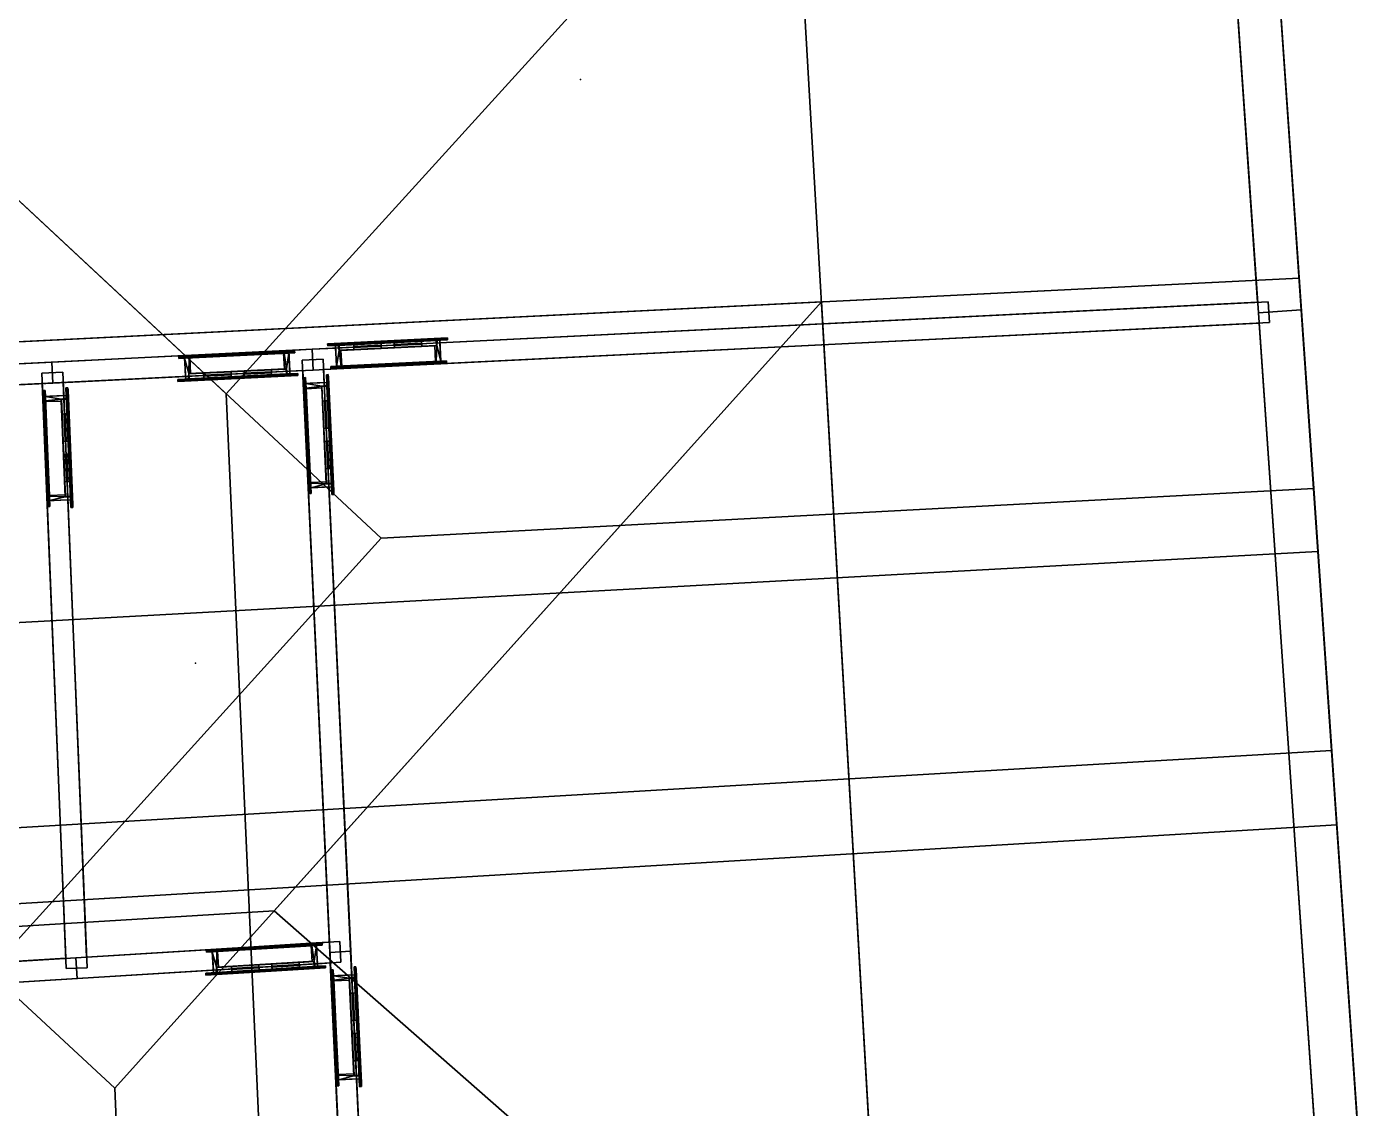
# Model space of a CAD drawing. Extents: x -0.3 to 25, y 0 to 31.3.
# Drawn here: x 14.42 to 24.68, y 7.49 to 15.79 of the extents above; entities that cross this region are included whole.
import ezdxf

# ---------------------------------------------------------------- set-up
doc = ezdxf.new("R2010")
doc.units = 0

# ---------------------------------------------------------------- blocks, each defined once
blk = doc.blocks.new('door_inside')
mesh = blk.add_polyface()
corners = [(0.773, 0.18, 1.895), (0.66, 0.18, 1.895), (0.66, 0.18, 2.073), (0.773, 0.18, 2.073), (0.773, 0.18, 0.82), (0.45, 0.18, 2.073), (0.773, 0.18, 0.62), (0.35, 0.18, 1.895), (0.35, 0.18, 2.073), (0.773, 0.18, 0.225), (0.66, 0.18, 0.225), (0.66, 0.18, 0.82), (0.66, 0.165, 0.82), (0.45, 0.165, 0.82), (0.45, 0.165, 1.895), (0.66, 0.165, 1.895), (0.45, 0.18, 0.82), (0.45, 0.18, 1.895), (0.14, 0.18, 2.073), (0.14, 0.18, 1.895), (0.66, 0.18), (0.66, 0.18, 0.62), (0.66, 0.165, 0.225), (0.66, 0.165, 0.62), (0.45, 0.18, 0.62), (0.35, 0.165, 1.895), (0.027, 0.18, 2.073), (0.027, 0.18, 1.895), (0.66, 0.142), (0.773, 0.18), (0.45, 0.18), (0.45, 0.18, 0.225), (0.45, 0.165, 0.225), (0.45, 0.165, 0.62), (0.14, 0.18, 0.62), (0.35, 0.18, 0.82), (0.35, 0.165, 0.82), (0.14, 0.18, 0.82), (0.14, 0.165, 1.895), (0.14, 0.165, 0.82), (0.027, 0.18, 0.82), (0.773, 0.142), (0.773, 0.142, 0.225), (0.45, 0.142), (0.35, 0.165, 0.225), (0.35, 0.18, 0.62), (0.027, 0.18, 0.62), (0.773, 0.142, 0.62), (0.45, 0.142, 0.225), (0.35, 0.18), (0.14, 0.18, 0.225), (0.35, 0.18, 0.225), (0.14, 0.165, 0.225), (0.14, 0.165, 0.62), (0.35, 0.165, 0.62), (0.027, 0.18, 0.225), (0.773, 0.142, 0.82), (0.66, 0.142, 0.225), (0.66, 0.157, 0.225), (0.35, 0.142), (0.14, 0.142), (0.14, 0.18), (0.027, 0.18), (0.773, 0.142, 1.895), (0.66, 0.142, 0.62), (0.45, 0.157, 0.62), (0.66, 0.157, 0.62), (0.45, 0.142, 0.62), (0.45, 0.157, 0.225), (0.35, 0.142, 0.62), (0.027, 0.142), (0.773, 0.142, 2.073), (0.66, 0.142, 2.073), (0.66, 0.142, 0.82), (0.66, 0.142, 1.895), (0.66, 0.157, 0.82), (0.45, 0.142, 0.82), (0.35, 0.142, 0.225), (0.14, 0.142, 0.225), (0.027, 0.142, 0.225), (0.45, 0.142, 2.073), (0.45, 0.142, 1.895), (0.66, 0.157, 1.895), (0.45, 0.157, 0.82), (0.45, 0.157, 1.895), (0.35, 0.142, 1.895), (0.14, 0.142, 0.82), (0.14, 0.142, 0.62), (0.35, 0.157, 0.62), (0.35, 0.157, 0.225), (0.14, 0.157, 0.62), (0.14, 0.157, 0.225), (0.027, 0.142, 0.62), (0.35, 0.142, 2.073), (0.35, 0.142, 0.82), (0.35, 0.157, 0.82), (0.14, 0.157, 0.82), (0.027, 0.142, 0.82), (0.14, 0.142, 2.073), (0.14, 0.142, 1.895), (0.14, 0.157, 1.895), (0.35, 0.157, 1.895), (0.027, 0.142, 1.895), (0.027, 0.142, 2.073), (0.02, 0.185), (0.005, 0.19), (0, 0.185), (0.005, 0.19, 2.095), (-0.032, 0.195, 2.132), (0, 0.185, 2.1), (0.8, 0.185, 2.1), (0.78, 0.185, 2.08), (0.78, 0.185), (0.02, 0.185, 2.08), (0.78, 0.18, 2.08), (0.78, 0.18), (-0.032, 0.195), (0.832, 0.195, 2.132), (0.795, 0.19, 2.095), (0.795, 0.19), (0.8, 0.18), (0.86, 0.18, 2.16), (-0.06, 0.18), (-0.04, 0.19), (-0.04, 0.195, 2.14), (0.8, 0.185), (0.86, 0.18), (0.86, 0.195, 2.16), (-0.06, 0.18, 2.16), (-0.06, 0.195), (-0.04, 0.195), (-0.06, 0.195, 2.16), (-0.04, 0.19, 2.14), (0.84, 0.195, 2.14), (0.84, 0.19, 2.14), (0.832, 0.195), (0.86, 0.195), (0.84, 0.195), (0.84, 0.19), (-0.025, 0.005, 2.125), (-0.025, 0.01), (-0.017, 0.005), (0.825, 0.005, 2.125), (-0.045, 0.005, 2.145), (-0.045, 0.005), (-0.025, 0.005), (-0.017, 0.005, 2.117), (-0.025, 0.01, 2.125), (0.825, 0.01, 2.125), (0.825, 0.005), (0.825, 0.01), (0.845, 0.02), (0.845, 0.005), (0.845, 0.005, 2.145), (-0.045, 0.02, 2.145), (0.02, 0.01), (0.015, 0.015, 2.085), (0.845, 0.02, 2.145), (0, 0.02, 2.1), (0, 0.02), (-0.045, 0.02), (0.02, 0.01, 2.08), (0.817, 0.005, 2.117), (0.785, 0.015, 2.085), (0.817, 0.005), (0.785, 0.015), (0.035, 0.015, 2.065), (0.035, 0.015), (0.765, 0.015, 2.065), (0.78, 0.01, 2.08), (0.78, 0.01), (0.8, 0.02), (0.765, 0.015), (0.04, 0.02, 2.06), (0.035, 0.02, 2.065), (0.765, 0.02, 2.065), (0.035, 0.02), (0.025, 0.14), (0.04, 0.02), (0.04, 0.14), (0.76, 0.14, 2.06), (0.04, 0.14, 2.06), (0.765, 0.02), (0.76, 0.02, 2.06), (0.76, 0.14), (0.76, 0.02), (0.015, 0.015), (0, 0.18), (0.025, 0.18), (0.02, 0.18), (0.025, 0.18, 2.075), (0.8, 0.18, 2.1), (0, 0.18, 2.1), (0.8, 0.02, 2.1), (0.775, 0.14, 2.075), (0.025, 0.14, 2.075), (0.02, 0.18, 2.08), (0.775, 0.18, 2.075), (0.775, 0.18), (0.775, 0.14)]
mesh.append_faces([[corners[k] for k in face] for face in [(0, 1, 2, 3), (1, 0, 4, 11), (1, 17, 5, 2), (6, 21, 11, 4), (1, 11, 12, 15), (17, 1, 15, 14), (17, 7, 8, 5), (9, 10, 21, 6), (21, 24, 16, 11), (11, 16, 13, 12), (12, 13, 14, 15), (16, 17, 14, 13), (16, 35, 7, 17), (18, 8, 7, 19), (29, 20, 10, 9), (21, 10, 22, 23), (24, 21, 23, 33), (24, 45, 35, 16), (7, 35, 36, 25), (19, 7, 25, 38), (26, 18, 19, 27), (41, 28, 20, 29), (20, 30, 31, 10), (10, 31, 32, 22), (22, 32, 33, 23), (31, 24, 33, 32), (31, 51, 45, 24), (37, 35, 45, 34), (35, 37, 39, 36), (38, 25, 36, 39), (37, 19, 38, 39), (27, 19, 37, 40), (28, 41, 42, 57), (28, 43, 30, 20), (30, 49, 51, 31), (45, 51, 44, 54), (34, 45, 54, 53), (40, 37, 34, 46), (57, 42, 47, 64), (43, 28, 57, 48), (43, 59, 49, 30), (50, 51, 49, 61), (51, 50, 52, 44), (53, 54, 44, 52), (50, 34, 53, 52), (46, 34, 50, 55), (64, 47, 56, 73), (57, 64, 66, 58), (48, 57, 58, 68), (59, 43, 48, 77), (59, 60, 61, 49), (55, 50, 61, 62), (73, 56, 63, 74), (67, 64, 73, 76), (64, 67, 65, 66), (65, 68, 58, 66), (67, 48, 68, 65), (77, 48, 67, 69), (77, 78, 60, 59), (62, 61, 60, 70), (74, 63, 71, 72), (73, 74, 82, 75), (76, 73, 75, 83), (69, 67, 76, 94), (77, 69, 88, 89), (78, 77, 89, 91), (78, 79, 70, 60), (81, 74, 72, 80), (74, 81, 84, 82), (84, 83, 75, 82), (81, 76, 83, 84), (94, 76, 81, 85), (69, 94, 86, 87), (69, 87, 90, 88), (89, 88, 90, 91), (87, 78, 91, 90), (87, 92, 79, 78), (85, 81, 80, 93), (94, 85, 101, 95), (86, 94, 95, 96), (86, 97, 92, 87), (93, 98, 99, 85), (85, 99, 100, 101), (100, 96, 95, 101), (99, 86, 96, 100), (99, 102, 97, 86), (98, 103, 102, 99), (26, 103, 98, 18), (102, 103, 26, 27), (97, 102, 27, 40), (18, 98, 93, 8), (93, 80, 5, 8), (5, 80, 72, 2), (71, 3, 2, 72), (40, 46, 92, 97), (46, 55, 79, 92), (62, 70, 79, 55), (41, 29, 9, 42), (42, 9, 6, 47), (47, 6, 4, 56), (0, 63, 56, 4), (0, 3, 71, 63), (104, 105, 107, 113), (104, 189, 106, 105), (105, 106, 109, 107), (113, 107, 118, 111), (113, 196, 189, 104), (187, 106, 189), (106, 116, 108, 109), (107, 109, 110, 118), (111, 118, 119, 112), (196, 113, 111, 114), (179, 177, 195, 181), (116, 106, 187, 123), (116, 123, 132, 108), (109, 108, 117, 110), (118, 110, 125, 119), (119, 125, 115, 112), (114, 111, 112, 115), (120, 115, 125), (120, 126, 121, 191), (191, 121, 128, 192), (192, 128, 122, 187), (122, 123, 187), (123, 130, 124, 132), (108, 132, 134, 117), (110, 117, 135, 125), (138, 120, 125, 135), (126, 120, 138), (126, 136, 127, 121), (121, 127, 131, 128), (128, 131, 129, 122), (130, 123, 122, 129), (127, 136, 137), (127, 137, 133), (130, 129, 131), (127, 133, 124), (124, 130, 131), (127, 124, 131), (132, 124, 133, 134), (117, 134, 138, 135), (136, 126, 138, 137), (134, 133, 137, 138), (145, 140, 147, 139), (140, 141, 146, 147), (139, 147, 148, 142), (142, 149, 152), (143, 144, 145), (143, 145, 139), (142, 152, 153), (143, 139, 142), (142, 153, 143), (141, 186, 156, 146), (147, 146, 162, 148), (142, 148, 150, 149), (149, 150, 151, 152), (152, 151, 157, 153), (153, 157, 154, 143), (143, 154, 160, 144), (186, 155, 161, 156), (146, 156, 163, 162), (148, 162, 164, 150), (151, 150, 171), (151, 171, 193, 157), (157, 193, 158, 154), (154, 158, 159, 160), (155, 167, 166, 161), (156, 161, 169, 163), (162, 163, 165, 164), (164, 165, 171, 150), (181, 195, 194, 180), (174, 166, 167, 176), (161, 166, 168, 169), (163, 169, 170, 165), (182, 171, 165), (168, 175, 182, 172), (175, 168, 166, 174), (169, 168, 172, 170), (172, 182, 165, 170), (173, 174, 176, 178), (183, 175, 174, 173), (178, 176, 177, 179), (181, 173, 178, 179), (185, 182, 175, 183), (180, 183, 173, 181), (176, 159, 177), (184, 199, 182, 185), (183, 180, 184, 185), (186, 159, 176), (187, 189, 177, 159), (171, 182, 199), (141, 140, 159, 186), (155, 186, 176, 167), (188, 177, 189), (159, 158, 192, 187), (171, 199, 115, 120), (159, 140, 160), (195, 177, 188, 190), (188, 189, 196, 190), (158, 193, 191, 192), (198, 115, 199), (191, 193, 171, 120), (144, 160, 140, 145), (194, 195, 190, 197), (190, 196, 114, 197), (197, 114, 115, 198), (199, 194, 197, 198), (199, 184, 180, 194)]])

msp = doc.modelspace()

# ---------------------------------------------------------------- linework, layer by layer
at = {"layer": 'LIGHTS', "color": 51}
for p in [(18.669, 15.381, 2.5), (18.669, 15.381, 5.5), (15.717, 10.904, 2.5), (20.48, 10.002, 2.5), (20.48, 10.002, 5.5)]:
    msp.add_point(p, dxfattribs=at)

# ---------------------------------------------------------------- block references
for p, rotation in [((16.8, 13.161, 0.02), 2.8457161680186), ((16.8, 13.161, 3.02), 2.8457161680186), ((16.432, 13.303, 0.02), 182.84571616802), ((16.432, 13.303, 3.02), 182.845716168018), ((16.544, 13.048, 0.02), -87.3300599252892), ((16.544, 13.048, 3.02), -87.3300599252895), ((14.546, 12.949, 0.02), -87.6686484596841), ((16.643, 8.758, 0.02), 183.536274615796), ((16.756, 8.505, 0.02), -87.3300599252902)]:
    msp.add_blockref('door_inside', p, dxfattribs=dict(rotation=rotation))

# ---------------------------------------------------------------- meshes
at = {"color": 250}
mesh = msp.add_polyface(dxfattribs=at)
corners = [(0, 0.021, 5.89), (0, 0.021, 6), (0, 2.761, 5.89), (0, 2.761, 6), (0, 8.201, 5.89), (0, 8.201, 6), (0, 12.418, 5.89), (0, 12.418, 6), (0, 17.847, 5.89), (0, 17.847, 6), (0, 22.736, 5.89), (0, 22.736, 6), (2.246, 25.315, 5.92), (2.246, 25.305, 5.89), (2.25, 25.075, 5.89), (2.25, 25.075, 6), (3.002, 8.14, 5.92), (3.012, 8.151, 5.89), (3.028, 5.2, 5.92), (3.038, 5.19, 5.89), (3.24, 8.395, 5.89), (3.24, 8.395, 6), (3.27, 4.976, 5.89), (3.27, 4.976, 6), (4, 25.344, 5.92), (4, 25.334, 5.89), (4.004, 25.104, 5.89), (4.004, 25.104, 6), (4.807, 28.299, 5.92), (4.817, 28.289, 5.89), (4.85, 25.358, 5.92), (4.86, 25.348, 5.89), (5.051, 28.061, 5.89), (5.051, 28.061, 6), (5.093, 25.122, 5.89), (5.093, 25.122, 6), (8.243, 31.24, 5.92), (8.254, 31.23, 5.89), (8.316, 28.329, 5.92), (8.326, 28.319, 5.89), (8.489, 31, 5.89), (8.489, 31, 6), (8.562, 28.091, 5.89), (8.562, 28.091, 6), (0, 4.748, 5.89), (0, 4.748, 6), (0, 25.037, 5.89), (0, 25.037, 6), (-0.23, 0.021, 5.89), (-0.23, 2.761, 5.89), (-0.23, 4.963, 5.89), (-0.23, 7.957, 5.89), (-0.23, 12.418, 5.89), (-0.23, 17.847, 5.89), (-0.23, 22.736, 5.89), (-0.23, 25.263, 5.89), (-0.24, 0.021, 5.92), (-0.24, 2.761, 5.92), (-0.24, 4.972, 5.92), (-0.24, 7.946, 5.92), (-0.24, 12.418, 5.92), (-0.24, 17.847, 5.92), (-0.24, 22.736, 5.92), (-0.24, 25.273, 5.92), (10.987, 31, 5.89), (10.987, 31, 6), (10.987, 31.23, 5.89), (10.987, 31.24, 5.92), (13.18, 31, 5.89), (13.18, 31, 6), (13.264, 28.782, 5.89), (13.264, 28.782, 6), (13.402, 31.23, 5.89), (13.406, 25.016, 5.89), (13.406, 25.016, 6), (13.411, 31.24, 5.92), (13.494, 28.791, 5.89), (13.504, 28.791, 5.92), (13.623, 19.271, 5.89), (13.623, 19.271, 6), (13.636, 25.025, 5.89), (13.646, 25.026, 5.92), (13.658, 18.324, 5.89), (13.658, 18.324, 6), (13.69, 17.485, 5.89), (13.69, 17.485, 6), (13.852, 19.28, 5.89), (13.862, 19.28, 5.92), (13.888, 18.333, 5.89), (13.898, 18.333, 5.92), (13.911, 17.724, 5.89), (13.921, 17.734, 5.92), (17.905, 17.887, 5.92), (17.905, 17.877, 5.89), (17.914, 17.648, 5.89), (17.914, 17.648, 6), (23.903, 18.118, 5.92), (23.904, 18.108, 5.89), (23.912, 17.879, 5.89), (23.912, 17.879, 6)]
mesh.append_faces([[corners[k] for k in face] for face in [(96, 99, 97), (1, 56, 48), (97, 99, 98), (1, 48, 0), (98, 99, 95, 94), (97, 98, 94, 93), (96, 97, 93, 92), (99, 96, 92, 95), (94, 95, 85, 84), (93, 94, 84, 90), (92, 93, 90, 91), (95, 92, 91, 85), (84, 85, 83, 82), (90, 84, 82, 88), (91, 90, 88, 89), (85, 91, 89, 83), (82, 83, 79, 78), (88, 82, 78, 86), (89, 88, 86, 87), (83, 89, 87, 79), (78, 79, 74, 73), (86, 78, 73, 80), (87, 86, 80, 81), (79, 87, 81, 74), (73, 74, 71, 70), (80, 73, 70, 76), (81, 80, 76, 77), (74, 81, 77, 71), (70, 71, 69, 68), (76, 70, 68, 72), (77, 76, 72, 75), (71, 77, 75, 69), (68, 69, 65, 64), (72, 68, 64, 66), (75, 72, 66, 67), (69, 75, 67, 65), (64, 65, 41, 40), (66, 64, 40, 37), (67, 66, 37, 36), (65, 67, 36, 41), (40, 41, 43, 42), (37, 40, 42, 39), (36, 37, 39, 38), (41, 36, 38, 43), (42, 43, 33, 32), (39, 42, 32, 29), (38, 39, 29, 28), (43, 38, 28, 33), (32, 33, 35, 34), (29, 32, 34, 31), (28, 29, 31, 30), (33, 28, 30, 35), (34, 35, 27, 26), (31, 34, 26, 25), (30, 31, 25, 24), (35, 30, 24, 27), (26, 27, 15, 14), (25, 26, 14, 13), (24, 25, 13, 12), (27, 24, 12, 15), (14, 15, 47, 46), (13, 14, 46, 55), (12, 13, 55, 63), (15, 12, 63, 47), (46, 47, 11, 10), (55, 46, 10, 54), (63, 55, 54, 62), (47, 63, 62, 11), (10, 11, 9, 8), (54, 10, 8, 53), (62, 54, 53, 61), (11, 62, 61, 9), (8, 9, 7, 6), (53, 8, 6, 52), (61, 53, 52, 60), (9, 61, 60, 7), (6, 7, 5, 4), (52, 6, 4, 51), (60, 52, 51, 59), (7, 60, 59, 5), (4, 5, 21, 20), (51, 4, 20, 17), (59, 51, 17, 16), (5, 59, 16, 21), (20, 21, 23, 22), (17, 20, 22, 19), (16, 17, 19, 18), (21, 16, 18, 23), (22, 23, 45, 44), (19, 22, 44, 50), (18, 19, 50, 58), (23, 18, 58, 45), (44, 45, 3, 2), (50, 44, 2, 49), (58, 50, 49, 57), (45, 58, 57, 3), (2, 3, 1, 0), (49, 2, 0, 48), (57, 49, 48, 56), (3, 57, 56, 1)]], dxfattribs={"color": 250})
mesh = msp.add_polyface(dxfattribs=at)
corners = [(11.212, 17.39, 6), (11.584, 5.721, 6), (17.142, 11.863, 8.382), (23.905, 17.878, 6), (24.294, 12.243, 8.338), (24.682, 6.611, 6)]
mesh.append_faces([[corners[k] for k in face] for face in [(5, 3, 4)]], dxfattribs={"color": 85})
mesh.append_faces([[corners[k] for k in face] for face in [(1, 5, 4, 2), (3, 0, 2, 4), (0, 3, 5, 1), (0, 1, 2)]], dxfattribs={"color": 250})
mesh = msp.add_polyface(dxfattribs=at)
corners = [(11.212, 17.39, 6), (11.737, 0.939, 6), (15.953, 12.971, 7.904), (16.475, 1.318, 7.967), (20.284, 17.739, 6), (21.209, 1.697, 6)]
mesh.append_faces([[corners[k] for k in face] for face in [(1, 5, 3)]], dxfattribs={"color": 85})
mesh.append_faces([[corners[k] for k in face] for face in [(0, 1, 3, 2), (5, 4, 2, 3), (4, 5, 1, 0), (4, 0, 2)]], dxfattribs={"color": 250})
at = {"color": 85}
mesh = msp.add_polyface(dxfattribs=at)
corners = [(23.592, 17.614), (23.592, 17.614, 3), (23.87, 13.591), (23.87, 13.591, 3), (23.922, 17.636), (23.922, 17.636, 3), (24.199, 13.613), (24.199, 13.613, 3)]
mesh.append_faces([[corners[k] for k in face] for face in [(7, 5, 1, 3), (2, 0, 4, 6), (6, 4, 5, 7), (4, 0, 1, 5), (0, 2, 3, 1), (2, 6, 7, 3)]], dxfattribs={"color": 85})
mesh = msp.add_polyface(dxfattribs=at)
corners = [(23.592, 17.614, 3), (23.592, 17.614, 6), (23.87, 13.591, 3), (23.87, 13.591, 6), (23.922, 17.636, 3), (23.922, 17.636, 6), (24.199, 13.613, 3), (24.199, 13.613, 6)]
mesh.append_faces([[corners[k] for k in face] for face in [(7, 5, 1, 3), (2, 0, 4, 6), (6, 4, 5, 7), (4, 0, 1, 5), (0, 2, 3, 1), (2, 6, 7, 3)]], dxfattribs={"color": 85})
at = {"color": 51}
mesh = msp.add_polyface(dxfattribs=at)
corners = [(13.533, 17.149, 2.8), (13.533, 17.149, 3), (13.683, 13.166, 2.8), (13.683, 13.166, 3), (23.598, 17.536, 2.8), (23.598, 17.536, 3), (23.864, 13.672, 2.8), (23.864, 13.672, 3)]
mesh.append_faces([[corners[k] for k in face] for face in [(5, 1, 3, 7), (6, 2, 0, 4), (4, 0, 1, 5), (0, 2, 3, 1), (2, 6, 7, 3), (6, 4, 5, 7)]], dxfattribs={"color": 51})
at = {"color": 119}
mesh = msp.add_polyface(dxfattribs=at)
corners = [(13.533, 17.149), (13.533, 17.149, 0.02), (13.683, 13.166), (13.683, 13.166, 0.02), (23.598, 17.536), (23.598, 17.536, 0.02), (23.864, 13.672), (23.864, 13.672, 0.02)]
mesh.append_faces([[corners[k] for k in face] for face in [(5, 1, 3, 7), (6, 2, 0, 4), (4, 0, 1, 5), (0, 2, 3, 1), (2, 6, 7, 3), (6, 4, 5, 7)]], dxfattribs={"color": 119})
at = {"color": 51}
mesh = msp.add_polyface(dxfattribs=at)
corners = [(13.533, 17.149, 5.8), (13.533, 17.149, 6), (13.683, 13.166, 5.8), (13.683, 13.166, 6), (23.598, 17.536, 5.8), (23.598, 17.536, 6), (23.864, 13.672, 5.8), (23.864, 13.672, 6)]
mesh.append_faces([[corners[k] for k in face] for face in [(5, 1, 3, 7), (6, 2, 0, 4), (4, 0, 1, 5), (0, 2, 3, 1), (2, 6, 7, 3), (6, 4, 5, 7)]], dxfattribs={"color": 51})
at = {"color": 119}
mesh = msp.add_polyface(dxfattribs=at)
corners = [(13.533, 17.149, 3), (13.533, 17.149, 3.02), (13.683, 13.166, 3), (13.683, 13.166, 3.02), (23.598, 17.536, 3), (23.598, 17.536, 3.02), (23.864, 13.672, 3), (23.864, 13.672, 3.02)]
mesh.append_faces([[corners[k] for k in face] for face in [(5, 1, 3, 7), (6, 2, 0, 4), (4, 0, 1, 5), (0, 2, 3, 1), (2, 6, 7, 3), (6, 4, 5, 7)]], dxfattribs={"color": 119})
at = {"color": 250}
mesh = msp.add_polyface(dxfattribs=at)
corners = [(0, 8.201, 6), (0, 12.656, 6), (2.213, 10.55, 6.917), (24.182, 13.858, 6), (24.327, 11.761, 6.871), (24.471, 9.664, 6)]
mesh.append_faces([[corners[k] for k in face] for face in [(5, 3, 4)]], dxfattribs={"color": 85})
mesh.append_faces([[corners[k] for k in face] for face in [(0, 5, 4, 2), (3, 1, 2, 4), (1, 3, 5, 0), (1, 0, 2)]], dxfattribs={"color": 250})
mesh = msp.add_polyface(dxfattribs=at)
corners = [(3.201, 12.815, 6), (3.268, 5.156, 6), (7.023, 9.21, 7.57), (24.182, 13.858, 6), (24.432, 10.234, 7.504), (24.682, 6.611, 6)]
mesh.append_faces([[corners[k] for k in face] for face in [(5, 3, 4)]], dxfattribs={"color": 85})
mesh.append_faces([[corners[k] for k in face] for face in [(1, 5, 4, 2), (3, 0, 2, 4), (0, 3, 5, 1), (0, 1, 2)]], dxfattribs={"color": 250})
mesh = msp.add_polyface(dxfattribs=at)
corners = [(3.201, 12.815, 6), (3.282, 3.596, 6), (7.792, 8.485, 7.886), (16.321, 9.003, 7.847), (20.518, 13.676, 6), (21.026, 4.871, 6)]
mesh.append_faces([[corners[k] for k in face] for face in [(1, 5, 3, 2), (4, 0, 2, 3), (0, 4, 5, 1), (0, 1, 2), (5, 4, 3)]], dxfattribs={"color": 250})
mesh = msp.add_polyface(dxfattribs=at)
corners = [(9.199, 13.113, 6), (9.516, 0.761, 6), (15.099, 7.642, 8.385), (15.366, 1.229, 8.427), (20.518, 13.676, 6), (21.209, 1.697, 6)]
mesh.append_faces([[corners[k] for k in face] for face in [(1, 5, 3)]], dxfattribs={"color": 85})
mesh.append_faces([[corners[k] for k in face] for face in [(0, 1, 3, 2), (5, 4, 2, 3), (4, 5, 1, 0), (4, 0, 2)]], dxfattribs={"color": 250})
at = {"color": 51}
mesh = msp.add_polyface(dxfattribs=at)
corners = [(17.591, 13.36), (17.591, 13.36, 3), (17.599, 13.2), (17.599, 13.2, 3), (23.946, 13.676), (23.946, 13.676, 3), (23.954, 13.516), (23.954, 13.516, 3)]
mesh.append_faces([[corners[k] for k in face] for face in [(3, 7, 5, 1), (0, 4, 6, 2), (2, 6, 7, 3), (6, 4, 5, 7), (4, 0, 1, 5), (0, 2, 3, 1)]], dxfattribs={"color": 51})
mesh = msp.add_polyface(dxfattribs=at)
corners = [(17.591, 13.36, 3), (17.591, 13.36, 6), (17.599, 13.2, 3), (17.599, 13.2, 6), (23.946, 13.676, 3), (23.946, 13.676, 6), (23.954, 13.516, 3), (23.954, 13.516, 6)]
mesh.append_faces([[corners[k] for k in face] for face in [(3, 7, 5, 1), (0, 4, 6, 2), (2, 6, 7, 3), (6, 4, 5, 7), (4, 0, 1, 5), (0, 2, 3, 1)]], dxfattribs={"color": 51})
at = {"color": 85}
mesh = msp.add_polyface(dxfattribs=at)
corners = [(23.87, 13.591), (23.87, 13.591, 3), (24.199, 13.613), (24.199, 13.613, 3), (24.336, 6.838), (24.336, 6.838, 3), (24.665, 6.861), (24.665, 6.861, 3)]
mesh.append_faces([[corners[k] for k in face] for face in [(7, 3, 1, 5), (4, 0, 2, 6), (6, 2, 3, 7), (2, 0, 1, 3), (0, 4, 5, 1), (4, 6, 7, 5)]], dxfattribs={"color": 85})
mesh = msp.add_polyface(dxfattribs=at)
corners = [(23.87, 13.591, 3), (23.87, 13.591, 6), (24.199, 13.613, 3), (24.199, 13.613, 6), (24.336, 6.838, 3), (24.336, 6.838, 6), (24.665, 6.861, 3), (24.665, 6.861, 6)]
mesh.append_faces([[corners[k] for k in face] for face in [(7, 3, 1, 5), (4, 0, 2, 6), (6, 2, 3, 7), (2, 0, 1, 3), (0, 4, 5, 1), (4, 6, 7, 5)]], dxfattribs={"color": 85})
at = {"color": 51}
mesh = msp.add_polyface(dxfattribs=at)
corners = [(16.699, 13.156, 2.8), (16.699, 13.156, 3), (17.013, 6.421, 2.8), (17.013, 6.421, 3), (23.875, 13.512, 2.8), (23.875, 13.512, 3), (24.33, 6.918, 2.8), (24.33, 6.918, 3)]
mesh.append_faces([[corners[k] for k in face] for face in [(1, 3, 7, 5), (4, 6, 2, 0), (0, 2, 3, 1), (2, 6, 7, 3), (6, 4, 5, 7), (4, 0, 1, 5)]], dxfattribs={"color": 51})
at = {"color": 119}
mesh = msp.add_polyface(dxfattribs=at)
corners = [(16.699, 13.156), (16.699, 13.156, 0.02), (17.013, 6.421), (17.013, 6.421, 0.02), (23.875, 13.512), (23.875, 13.512, 0.02), (24.33, 6.918), (24.33, 6.918, 0.02)]
mesh.append_faces([[corners[k] for k in face] for face in [(1, 3, 7, 5), (4, 6, 2, 0), (0, 2, 3, 1), (2, 6, 7, 3), (6, 4, 5, 7), (4, 0, 1, 5)]], dxfattribs={"color": 119})
at = {"color": 51}
mesh = msp.add_polyface(dxfattribs=at)
corners = [(16.699, 13.156, 5.8), (16.699, 13.156, 6), (17.013, 6.421, 5.8), (17.013, 6.421, 6), (23.875, 13.512, 5.8), (23.875, 13.512, 6), (24.33, 6.918, 5.8), (24.33, 6.918, 6)]
mesh.append_faces([[corners[k] for k in face] for face in [(1, 3, 7, 5), (4, 6, 2, 0), (0, 2, 3, 1), (2, 6, 7, 3), (6, 4, 5, 7), (4, 0, 1, 5)]], dxfattribs={"color": 51})
at = {"color": 119}
mesh = msp.add_polyface(dxfattribs=at)
corners = [(16.699, 13.156, 3), (16.699, 13.156, 3.02), (17.013, 6.421, 3), (17.013, 6.421, 3.02), (23.875, 13.512, 3), (23.875, 13.512, 3.02), (24.33, 6.918, 3), (24.33, 6.918, 3.02)]
mesh.append_faces([[corners[k] for k in face] for face in [(1, 3, 7, 5), (4, 6, 2, 0), (0, 2, 3, 1), (2, 6, 7, 3), (6, 4, 5, 7), (4, 0, 1, 5)]], dxfattribs={"color": 119})
at = {"color": 51}
mesh = msp.add_polyface(dxfattribs=at)
corners = [(16.792, 13.32), (16.792, 13.32, 0.02), (16.8, 13.161), (16.8, 13.161, 0.02), (17.591, 13.36), (17.591, 13.36, 0.02), (17.599, 13.2), (17.599, 13.2, 0.02)]
mesh.append_faces([[corners[k] for k in face] for face in [(3, 7, 5, 1), (0, 4, 6, 2), (2, 6, 7, 3), (6, 4, 5, 7), (4, 0, 1, 5), (0, 2, 3, 1)]], dxfattribs={"color": 51})
mesh = msp.add_polyface(dxfattribs=at)
corners = [(16.792, 13.32, 2.12), (16.792, 13.32, 3), (16.8, 13.161, 2.12), (16.8, 13.161, 3), (17.591, 13.36, 2.12), (17.591, 13.36, 3), (17.599, 13.2, 2.12), (17.599, 13.2, 3)]
mesh.append_faces([[corners[k] for k in face] for face in [(3, 7, 5, 1), (0, 4, 6, 2), (2, 6, 7, 3), (6, 4, 5, 7), (4, 0, 1, 5), (0, 2, 3, 1)]], dxfattribs={"color": 51})
mesh = msp.add_polyface(dxfattribs=at)
corners = [(16.792, 13.32, 3), (16.792, 13.32, 3.02), (16.8, 13.161, 3), (16.8, 13.161, 3.02), (17.591, 13.36, 3), (17.591, 13.36, 3.02), (17.599, 13.2, 3), (17.599, 13.2, 3.02)]
mesh.append_faces([[corners[k] for k in face] for face in [(3, 7, 5, 1), (0, 4, 6, 2), (2, 6, 7, 3), (6, 4, 5, 7), (4, 0, 1, 5), (0, 2, 3, 1)]], dxfattribs={"color": 51})
mesh = msp.add_polyface(dxfattribs=at)
corners = [(16.792, 13.32, 5.12), (16.792, 13.32, 6), (16.8, 13.161, 5.12), (16.8, 13.161, 6), (17.591, 13.36, 5.12), (17.591, 13.36, 6), (17.599, 13.2, 5.12), (17.599, 13.2, 6)]
mesh.append_faces([[corners[k] for k in face] for face in [(3, 7, 5, 1), (0, 4, 6, 2), (2, 6, 7, 3), (6, 4, 5, 7), (4, 0, 1, 5), (0, 2, 3, 1)]], dxfattribs={"color": 51})
mesh = msp.add_polyface(dxfattribs=at)
corners = [(13.602, 13.162, 3), (13.602, 13.162, 6), (13.61, 13.002, 3), (13.61, 13.002, 6), (15.633, 13.263, 3), (15.633, 13.263, 6), (15.641, 13.103, 3), (15.641, 13.103, 6)]
mesh.append_faces([[corners[k] for k in face] for face in [(5, 1, 3, 7), (6, 2, 0, 4), (4, 0, 1, 5), (0, 2, 3, 1), (2, 6, 7, 3), (6, 4, 5, 7)]], dxfattribs={"color": 51})
mesh = msp.add_polyface(dxfattribs=at)
corners = [(14.615, 13.212), (14.615, 13.212, 3), (14.623, 13.052), (14.623, 13.052, 3), (15.633, 13.263), (15.633, 13.263, 3), (15.641, 13.103), (15.641, 13.103, 3)]
mesh.append_faces([[corners[k] for k in face] for face in [(5, 1, 3, 7), (6, 2, 0, 4), (4, 0, 1, 5), (0, 2, 3, 1), (2, 6, 7, 3), (6, 4, 5, 7)]], dxfattribs={"color": 51})
mesh = msp.add_polyface(dxfattribs=at)
corners = [(15.633, 13.263), (15.633, 13.263, 0.02), (15.641, 13.103), (15.641, 13.103, 0.02), (16.432, 13.303), (16.432, 13.303, 0.02), (16.44, 13.143), (16.44, 13.143, 0.02)]
mesh.append_faces([[corners[k] for k in face] for face in [(5, 1, 3, 7), (6, 2, 0, 4), (4, 0, 1, 5), (0, 2, 3, 1), (2, 6, 7, 3), (6, 4, 5, 7)]], dxfattribs={"color": 51})
mesh = msp.add_polyface(dxfattribs=at)
corners = [(15.633, 13.263, 2.12), (15.633, 13.263, 3), (15.641, 13.103, 2.12), (15.641, 13.103, 3), (16.432, 13.303, 2.12), (16.432, 13.303, 3), (16.44, 13.143, 2.12), (16.44, 13.143, 3)]
mesh.append_faces([[corners[k] for k in face] for face in [(5, 1, 3, 7), (6, 2, 0, 4), (4, 0, 1, 5), (0, 2, 3, 1), (2, 6, 7, 3), (6, 4, 5, 7)]], dxfattribs={"color": 51})
mesh = msp.add_polyface(dxfattribs=at)
corners = [(15.633, 13.263, 3), (15.633, 13.263, 3.02), (15.641, 13.103, 3), (15.641, 13.103, 3.02), (16.432, 13.303, 3), (16.432, 13.303, 3.02), (16.44, 13.143, 3), (16.44, 13.143, 3.02)]
mesh.append_faces([[corners[k] for k in face] for face in [(5, 1, 3, 7), (6, 2, 0, 4), (4, 0, 1, 5), (0, 2, 3, 1), (2, 6, 7, 3), (6, 4, 5, 7)]], dxfattribs={"color": 51})
mesh = msp.add_polyface(dxfattribs=at)
corners = [(15.633, 13.263, 5.12), (15.633, 13.263, 6), (15.641, 13.103, 5.12), (15.641, 13.103, 6), (16.432, 13.303, 5.12), (16.432, 13.303, 6), (16.44, 13.143, 5.12), (16.44, 13.143, 6)]
mesh.append_faces([[corners[k] for k in face] for face in [(5, 1, 3, 7), (6, 2, 0, 4), (4, 0, 1, 5), (0, 2, 3, 1), (2, 6, 7, 3), (6, 4, 5, 7)]], dxfattribs={"color": 51})
mesh = msp.add_polyface(dxfattribs=at)
corners = [(16.432, 13.303), (16.432, 13.303, 3), (16.44, 13.143), (16.44, 13.143, 3), (16.612, 13.312), (16.612, 13.312, 3), (16.62, 13.152), (16.62, 13.152, 3)]
mesh.append_faces([[corners[k] for k in face] for face in [(5, 1, 3, 7), (6, 2, 0, 4), (4, 0, 1, 5), (0, 2, 3, 1), (2, 6, 7, 3), (6, 4, 5, 7)]], dxfattribs={"color": 51})
mesh = msp.add_polyface(dxfattribs=at)
corners = [(16.432, 13.303, 3), (16.432, 13.303, 6), (16.44, 13.143, 3), (16.44, 13.143, 6), (16.612, 13.312, 3), (16.612, 13.312, 6), (16.62, 13.152, 3), (16.62, 13.152, 6)]
mesh.append_faces([[corners[k] for k in face] for face in [(5, 1, 3, 7), (6, 2, 0, 4), (4, 0, 1, 5), (0, 2, 3, 1), (2, 6, 7, 3), (6, 4, 5, 7)]], dxfattribs={"color": 51})
mesh = msp.add_polyface(dxfattribs=at)
corners = [(16.536, 13.228), (16.536, 13.228, 3), (16.544, 13.048), (16.544, 13.048, 3), (16.696, 13.235), (16.696, 13.235, 3), (16.704, 13.056), (16.704, 13.056, 3)]
mesh.append_faces([[corners[k] for k in face] for face in [(1, 3, 7, 5), (4, 6, 2, 0), (0, 2, 3, 1), (2, 6, 7, 3), (6, 4, 5, 7), (4, 0, 1, 5)]], dxfattribs={"color": 51})
mesh = msp.add_polyface(dxfattribs=at)
corners = [(16.536, 13.228, 3), (16.536, 13.228, 6), (16.544, 13.048, 3), (16.544, 13.048, 6), (16.696, 13.235, 3), (16.696, 13.235, 6), (16.704, 13.056, 3), (16.704, 13.056, 6)]
mesh.append_faces([[corners[k] for k in face] for face in [(1, 3, 7, 5), (4, 6, 2, 0), (0, 2, 3, 1), (2, 6, 7, 3), (6, 4, 5, 7), (4, 0, 1, 5)]], dxfattribs={"color": 51})
mesh = msp.add_polyface(dxfattribs=at)
corners = [(16.612, 13.312), (16.612, 13.312, 3), (16.62, 13.152), (16.62, 13.152, 3), (16.792, 13.32), (16.792, 13.32, 3), (16.8, 13.161), (16.8, 13.161, 3)]
mesh.append_faces([[corners[k] for k in face] for face in [(3, 7, 5, 1), (0, 4, 6, 2), (2, 6, 7, 3), (6, 4, 5, 7), (4, 0, 1, 5), (0, 2, 3, 1)]], dxfattribs={"color": 51})
mesh = msp.add_polyface(dxfattribs=at)
corners = [(16.612, 13.312, 3), (16.612, 13.312, 6), (16.62, 13.152, 3), (16.62, 13.152, 6), (16.792, 13.32, 3), (16.792, 13.32, 6), (16.8, 13.161, 3), (16.8, 13.161, 6)]
mesh.append_faces([[corners[k] for k in face] for face in [(3, 7, 5, 1), (0, 4, 6, 2), (2, 6, 7, 3), (6, 4, 5, 7), (4, 0, 1, 5), (0, 2, 3, 1)]], dxfattribs={"color": 51})
mesh = msp.add_polyface(dxfattribs=at)
corners = [(9.537, 12.8, 5.8), (9.537, 12.8, 6), (9.837, 1.118, 5.8), (9.837, 1.118, 6), (16.54, 13.148, 5.8), (16.54, 13.148, 6), (17.074, 1.697, 5.8), (17.074, 1.697, 6)]
mesh.append_faces([[corners[k] for k in face] for face in [(1, 3, 7, 5), (4, 6, 2, 0), (0, 2, 3, 1), (2, 6, 7, 3), (6, 4, 5, 7), (4, 0, 1, 5)]], dxfattribs={"color": 51})
at = {"color": 119}
mesh = msp.add_polyface(dxfattribs=at)
corners = [(9.537, 12.8, 3), (9.537, 12.8, 3.02), (9.837, 1.118, 3), (9.837, 1.118, 3.02), (16.54, 13.148, 3), (16.54, 13.148, 3.02), (17.074, 1.697, 3), (17.074, 1.697, 3.02)]
mesh.append_faces([[corners[k] for k in face] for face in [(1, 3, 7, 5), (4, 6, 2, 0), (0, 2, 3, 1), (2, 6, 7, 3), (6, 4, 5, 7), (4, 0, 1, 5)]], dxfattribs={"color": 119})
at = {"color": 51}
mesh = msp.add_polyface(dxfattribs=at)
corners = [(13.602, 13.162), (13.602, 13.162, 3), (13.61, 13.002), (13.61, 13.002, 3), (14.615, 13.212), (14.615, 13.212, 3), (14.623, 13.052), (14.623, 13.052, 3)]
mesh.append_faces([[corners[k] for k in face] for face in [(5, 1, 3, 7), (6, 2, 0, 4), (4, 0, 1, 5), (0, 2, 3, 1), (2, 6, 7, 3), (6, 4, 5, 7)]], dxfattribs={"color": 51})
mesh = msp.add_polyface(dxfattribs=at)
corners = [(14.539, 13.129), (14.539, 13.129, 3), (14.546, 12.949), (14.546, 12.949, 3), (14.699, 13.136), (14.699, 13.136, 3), (14.706, 12.956), (14.706, 12.956, 3)]
mesh.append_faces([[corners[k] for k in face] for face in [(1, 3, 7, 5), (4, 6, 2, 0), (0, 2, 3, 1), (2, 6, 7, 3), (6, 4, 5, 7), (4, 0, 1, 5)]], dxfattribs={"color": 51})
mesh = msp.add_polyface(dxfattribs=at)
corners = [(14.702, 13.056, 2.8), (14.702, 13.056, 3), (14.881, 8.649, 2.8), (14.881, 8.649, 3), (16.54, 13.148, 2.8), (16.54, 13.148, 3), (16.744, 8.764, 2.8), (16.744, 8.764, 3)]
mesh.append_faces([[corners[k] for k in face] for face in [(3, 7, 5, 1), (0, 4, 6, 2), (2, 6, 7, 3), (6, 4, 5, 7), (4, 0, 1, 5), (0, 2, 3, 1)]], dxfattribs={"color": 51})
at = {"color": 119}
mesh = msp.add_polyface(dxfattribs=at)
corners = [(14.702, 13.056), (14.702, 13.056, 0.02), (14.881, 8.649), (14.881, 8.649, 0.02), (16.54, 13.148), (16.54, 13.148, 0.02), (16.744, 8.764), (16.744, 8.764, 0.02)]
mesh.append_faces([[corners[k] for k in face] for face in [(3, 7, 5, 1), (0, 4, 6, 2), (2, 6, 7, 3), (6, 4, 5, 7), (4, 0, 1, 5), (0, 2, 3, 1)]], dxfattribs={"color": 119})
at = {"color": 51}
mesh = msp.add_polyface(dxfattribs=at)
corners = [(9.537, 12.8, 2.8), (9.537, 12.8, 3), (9.652, 8.326, 2.8), (9.652, 8.326, 3), (14.542, 13.048, 2.8), (14.542, 13.048, 3), (14.722, 8.639, 2.8), (14.722, 8.639, 3)]
mesh.append_faces([[corners[k] for k in face] for face in [(3, 7, 5, 1), (0, 4, 6, 2), (2, 6, 7, 3), (6, 4, 5, 7), (4, 0, 1, 5), (0, 2, 3, 1)]], dxfattribs={"color": 51})
at = {"color": 119}
mesh = msp.add_polyface(dxfattribs=at)
corners = [(9.537, 12.8), (9.537, 12.8, 0.02), (9.652, 8.326), (9.652, 8.326, 0.02), (14.542, 13.048), (14.542, 13.048, 0.02), (14.722, 8.639), (14.722, 8.639, 0.02)]
mesh.append_faces([[corners[k] for k in face] for face in [(3, 7, 5, 1), (0, 4, 6, 2), (2, 6, 7, 3), (6, 4, 5, 7), (4, 0, 1, 5), (0, 2, 3, 1)]], dxfattribs={"color": 119})
at = {"color": 51}
mesh = msp.add_polyface(dxfattribs=at)
corners = [(16.544, 13.048), (16.544, 13.048, 0.02), (16.582, 12.249), (16.582, 12.249, 0.02), (16.704, 13.056), (16.704, 13.056, 0.02), (16.741, 12.256), (16.741, 12.256, 0.02)]
mesh.append_faces([[corners[k] for k in face] for face in [(1, 3, 7, 5), (4, 6, 2, 0), (0, 2, 3, 1), (2, 6, 7, 3), (6, 4, 5, 7), (4, 0, 1, 5)]], dxfattribs={"color": 51})
mesh = msp.add_polyface(dxfattribs=at)
corners = [(16.544, 13.048, 2.12), (16.544, 13.048, 3), (16.582, 12.249, 2.12), (16.582, 12.249, 3), (16.704, 13.056, 2.12), (16.704, 13.056, 3), (16.741, 12.256, 2.12), (16.741, 12.256, 3)]
mesh.append_faces([[corners[k] for k in face] for face in [(1, 3, 7, 5), (4, 6, 2, 0), (0, 2, 3, 1), (2, 6, 7, 3), (6, 4, 5, 7), (4, 0, 1, 5)]], dxfattribs={"color": 51})
mesh = msp.add_polyface(dxfattribs=at)
corners = [(16.544, 13.048, 3), (16.544, 13.048, 3.02), (16.582, 12.249, 3), (16.582, 12.249, 3.02), (16.704, 13.056, 3), (16.704, 13.056, 3.02), (16.741, 12.256, 3), (16.741, 12.256, 3.02)]
mesh.append_faces([[corners[k] for k in face] for face in [(1, 3, 7, 5), (4, 6, 2, 0), (0, 2, 3, 1), (2, 6, 7, 3), (6, 4, 5, 7), (4, 0, 1, 5)]], dxfattribs={"color": 51})
mesh = msp.add_polyface(dxfattribs=at)
corners = [(16.544, 13.048, 5.12), (16.544, 13.048, 6), (16.582, 12.249, 5.12), (16.582, 12.249, 6), (16.704, 13.056, 5.12), (16.704, 13.056, 6), (16.741, 12.256, 5.12), (16.741, 12.256, 6)]
mesh.append_faces([[corners[k] for k in face] for face in [(1, 3, 7, 5), (4, 6, 2, 0), (0, 2, 3, 1), (2, 6, 7, 3), (6, 4, 5, 7), (4, 0, 1, 5)]], dxfattribs={"color": 51})
mesh = msp.add_polyface(dxfattribs=at)
corners = [(14.546, 12.949), (14.546, 12.949, 0.02), (14.579, 12.15), (14.579, 12.15, 0.02), (14.706, 12.956), (14.706, 12.956, 0.02), (14.739, 12.156), (14.739, 12.156, 0.02)]
mesh.append_faces([[corners[k] for k in face] for face in [(1, 3, 7, 5), (4, 6, 2, 0), (0, 2, 3, 1), (2, 6, 7, 3), (6, 4, 5, 7), (4, 0, 1, 5)]], dxfattribs={"color": 51})
mesh = msp.add_polyface(dxfattribs=at)
corners = [(14.546, 12.949, 2.12), (14.546, 12.949, 3), (14.579, 12.15, 2.12), (14.579, 12.15, 3), (14.706, 12.956, 2.12), (14.706, 12.956, 3), (14.739, 12.156, 2.12), (14.739, 12.156, 3)]
mesh.append_faces([[corners[k] for k in face] for face in [(1, 3, 7, 5), (4, 6, 2, 0), (0, 2, 3, 1), (2, 6, 7, 3), (6, 4, 5, 7), (4, 0, 1, 5)]], dxfattribs={"color": 51})
mesh = msp.add_polyface(dxfattribs=at)
corners = [(16.582, 12.249), (16.582, 12.249, 3), (16.741, 12.256), (16.741, 12.256, 3), (16.748, 8.685), (16.748, 8.685, 3), (16.908, 8.693), (16.908, 8.693, 3)]
mesh.append_faces([[corners[k] for k in face] for face in [(1, 5, 7, 3), (2, 6, 4, 0), (0, 4, 5, 1), (4, 6, 7, 5), (6, 2, 3, 7), (2, 0, 1, 3)]], dxfattribs={"color": 51})
mesh = msp.add_polyface(dxfattribs=at)
corners = [(16.582, 12.249, 3), (16.582, 12.249, 6), (16.741, 12.256, 3), (16.741, 12.256, 6), (16.857, 6.332, 3), (16.857, 6.332, 6), (17.017, 6.339, 3), (17.017, 6.339, 6)]
mesh.append_faces([[corners[k] for k in face] for face in [(1, 5, 7, 3), (2, 6, 4, 0), (0, 4, 5, 1), (4, 6, 7, 5), (6, 2, 3, 7), (2, 0, 1, 3)]], dxfattribs={"color": 51})
mesh = msp.add_polyface(dxfattribs=at)
corners = [(14.579, 12.15), (14.579, 12.15, 3), (14.725, 8.561), (14.725, 8.561, 3), (14.739, 12.156), (14.739, 12.156, 3), (14.885, 8.567), (14.885, 8.567, 3)]
mesh.append_faces([[corners[k] for k in face] for face in [(1, 3, 7, 5), (4, 6, 2, 0), (0, 2, 3, 1), (2, 6, 7, 3), (6, 4, 5, 7), (4, 0, 1, 5)]], dxfattribs={"color": 51})
mesh = msp.add_polyface(dxfattribs=at)
corners = [(15.845, 8.708), (15.845, 8.708, 0.02), (15.854, 8.549), (15.854, 8.549, 0.02), (16.643, 8.758), (16.643, 8.758, 0.02), (16.653, 8.598), (16.653, 8.598, 0.02)]
mesh.append_faces([[corners[k] for k in face] for face in [(5, 1, 3, 7), (6, 2, 0, 4), (4, 0, 1, 5), (0, 2, 3, 1), (2, 6, 7, 3), (6, 4, 5, 7)]], dxfattribs={"color": 51})
mesh = msp.add_polyface(dxfattribs=at)
corners = [(15.845, 8.708, 2.12), (15.845, 8.708, 3), (15.854, 8.549, 2.12), (15.854, 8.549, 3), (16.643, 8.758, 2.12), (16.643, 8.758, 3), (16.653, 8.598, 2.12), (16.653, 8.598, 3)]
mesh.append_faces([[corners[k] for k in face] for face in [(5, 1, 3, 7), (6, 2, 0, 4), (4, 0, 1, 5), (0, 2, 3, 1), (2, 6, 7, 3), (6, 4, 5, 7)]], dxfattribs={"color": 51})
mesh = msp.add_polyface(dxfattribs=at)
corners = [(16.643, 8.758), (16.643, 8.758, 3), (16.653, 8.598), (16.653, 8.598, 3), (16.823, 8.769), (16.823, 8.769, 3), (16.833, 8.609), (16.833, 8.609, 3)]
mesh.append_faces([[corners[k] for k in face] for face in [(5, 1, 3, 7), (6, 2, 0, 4), (4, 0, 1, 5), (0, 2, 3, 1), (2, 6, 7, 3), (6, 4, 5, 7)]], dxfattribs={"color": 51})
mesh = msp.add_polyface(dxfattribs=at)
corners = [(10.547, 8.381), (10.547, 8.381, 3), (10.557, 8.221), (10.557, 8.221, 3), (14.8, 8.644), (14.8, 8.644, 3), (14.81, 8.484), (14.81, 8.484, 3)]
mesh.append_faces([[corners[k] for k in face] for face in [(3, 7, 5, 1), (0, 4, 6, 2), (2, 6, 7, 3), (6, 4, 5, 7), (4, 0, 1, 5), (0, 2, 3, 1)]], dxfattribs={"color": 51})
mesh = msp.add_polyface(dxfattribs=at)
corners = [(14.8, 8.644), (14.8, 8.644, 3), (14.81, 8.484), (14.81, 8.484, 3), (15.845, 8.708), (15.845, 8.708, 3), (15.854, 8.549), (15.854, 8.549, 3)]
mesh.append_faces([[corners[k] for k in face] for face in [(5, 1, 3, 7), (6, 2, 0, 4), (4, 0, 1, 5), (0, 2, 3, 1), (2, 6, 7, 3), (6, 4, 5, 7)]], dxfattribs={"color": 51})
mesh = msp.add_polyface(dxfattribs=at)
corners = [(16.748, 8.685), (16.748, 8.685, 3), (16.756, 8.505), (16.756, 8.505, 3), (16.908, 8.693), (16.908, 8.693, 3), (16.916, 8.513), (16.916, 8.513, 3)]
mesh.append_faces([[corners[k] for k in face] for face in [(1, 3, 7, 5), (4, 6, 2, 0), (0, 2, 3, 1), (2, 6, 7, 3), (6, 4, 5, 7), (4, 0, 1, 5)]], dxfattribs={"color": 51})
mesh = msp.add_polyface(dxfattribs=at)
corners = [(9.656, 8.165, 2.8), (9.656, 8.165, 3), (9.837, 1.118, 2.8), (9.837, 1.118, 3), (16.751, 8.604, 2.8), (16.751, 8.604, 3), (17.074, 1.697, 2.8), (17.074, 1.697, 3)]
mesh.append_faces([[corners[k] for k in face] for face in [(1, 3, 7, 5), (4, 6, 2, 0), (0, 2, 3, 1), (2, 6, 7, 3), (6, 4, 5, 7), (4, 0, 1, 5)]], dxfattribs={"color": 51})
at = {"color": 119}
mesh = msp.add_polyface(dxfattribs=at)
corners = [(9.656, 8.165), (9.656, 8.165, 0.02), (9.837, 1.118), (9.837, 1.118, 0.02), (16.751, 8.604), (16.751, 8.604, 0.02), (17.074, 1.697), (17.074, 1.697, 0.02)]
mesh.append_faces([[corners[k] for k in face] for face in [(1, 3, 7, 5), (4, 6, 2, 0), (0, 2, 3, 1), (2, 6, 7, 3), (6, 4, 5, 7), (4, 0, 1, 5)]], dxfattribs={"color": 119})
at = {"color": 51}
mesh = msp.add_polyface(dxfattribs=at)
corners = [(16.756, 8.505), (16.756, 8.505, 0.02), (16.793, 7.706), (16.793, 7.706, 0.02), (16.916, 8.513), (16.916, 8.513, 0.02), (16.953, 7.714), (16.953, 7.714, 0.02)]
mesh.append_faces([[corners[k] for k in face] for face in [(1, 3, 7, 5), (4, 6, 2, 0), (0, 2, 3, 1), (2, 6, 7, 3), (6, 4, 5, 7), (4, 0, 1, 5)]], dxfattribs={"color": 51})
mesh = msp.add_polyface(dxfattribs=at)
corners = [(16.756, 8.505, 2.12), (16.756, 8.505, 3), (16.793, 7.706, 2.12), (16.793, 7.706, 3), (16.916, 8.513, 2.12), (16.916, 8.513, 3), (16.953, 7.714, 2.12), (16.953, 7.714, 3)]
mesh.append_faces([[corners[k] for k in face] for face in [(1, 3, 7, 5), (4, 6, 2, 0), (0, 2, 3, 1), (2, 6, 7, 3), (6, 4, 5, 7), (4, 0, 1, 5)]], dxfattribs={"color": 51})
mesh = msp.add_polyface(dxfattribs=at)
corners = [(16.793, 7.706), (16.793, 7.706, 3), (16.857, 6.332), (16.857, 6.332, 3), (16.953, 7.714), (16.953, 7.714, 3), (17.017, 6.339), (17.017, 6.339, 3)]
mesh.append_faces([[corners[k] for k in face] for face in [(1, 3, 7, 5), (4, 6, 2, 0), (0, 2, 3, 1), (2, 6, 7, 3), (6, 4, 5, 7), (4, 0, 1, 5)]], dxfattribs={"color": 51})

doc.saveas('drawing.dxf')
